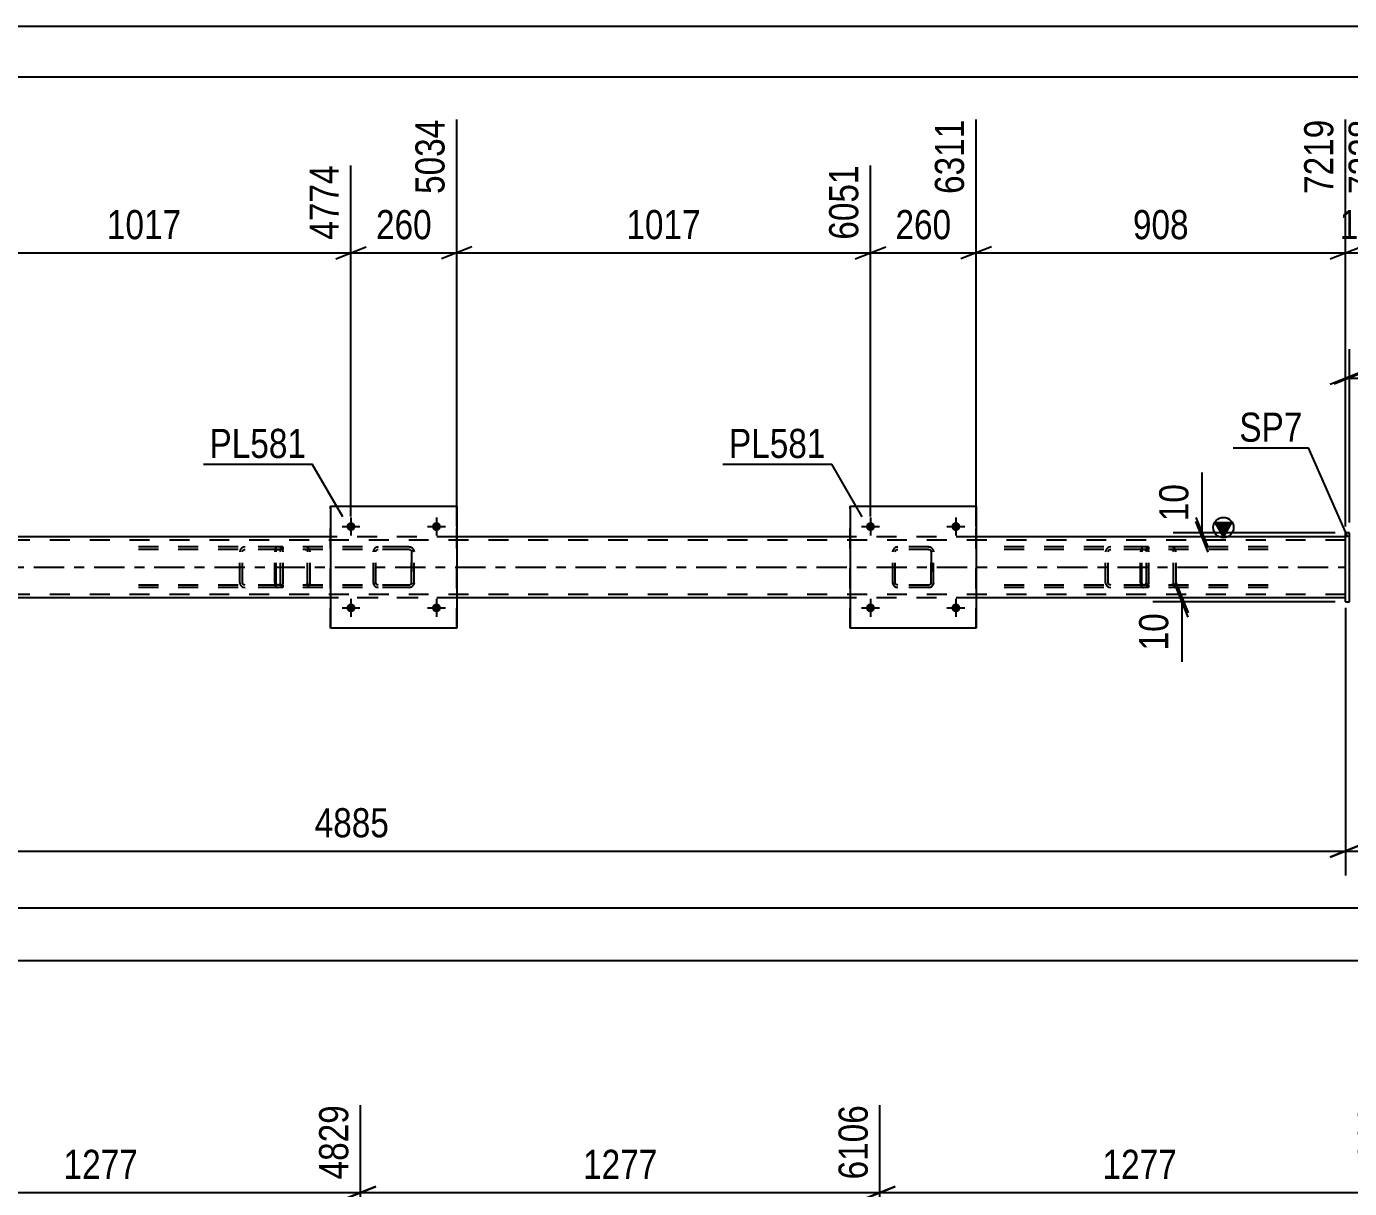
# Model space of a CAD drawing. Header units: millimetres. Extents: x -126 to 715, y -436 to 158.
# Drawn here: x 137.4 to 267.5, y 43.7 to 158.1 of the extents above; entities that cross this region are included whole.
import ezdxf

# ---------------------------------------------------------------- set-up
doc = ezdxf.new("R2010")
doc.units = ezdxf.units.MM
doc.linetypes.add('DXK_LINE_DOT2', pattern=[3.9198, 1.9599, -1.9599])
doc.linetypes.add('DXK_LINE_DOT3', pattern=[5.9187, 2.979, -0.9799, 0.9799, -0.9799])
doc.styles.add('Arial Narrow', font='ARIALN.TTF', dxfattribs={"height": 0.2})

# ---------------------------------------------------------------- blocks, each defined once
blk = doc.blocks.new('Unknown-232816294-1134')
at = {"color": 5, "linetype": 'Continuous'}
for p, q in [((714.67, 158.06), (-126.33, 158.06)), ((709.67, 153.06), (-121.33, 153.06))]:
    blk.add_line(p, q, dxfattribs=at)
blk = doc.blocks.new('Part-232816294-23059 - 23056')
at = {"color": 7, "linetype": 'DXK_LINE_DOT2'}
for p, q in [((162.12, 106.85), (147.71, 106.85)), ((158.88, 106.85), (158.69, 106.82)), ((162.31, 106.82), (162.12, 106.85)), ((162.12, 106.61), (147.71, 106.61)), ((158.41, 106.56), (158.37, 106.37)), ((158.37, 103.33), (158.37, 106.37)), ((158.63, 106.37), (158.64, 106.46)), ((158.63, 103.33), (158.63, 106.37)), ((158.64, 106.46), (158.7, 106.54)), ((158.7, 106.54), (158.78, 106.59)), ((158.78, 106.59), (158.88, 106.61)), ((162.12, 106.61), (162.21, 106.59)), ((162.21, 106.59), (162.3, 106.54)), ((162.3, 106.54), (162.35, 106.46)), ((162.35, 106.46), (162.37, 106.37)), ((162.37, 103.33), (162.37, 106.37)), ((162.63, 106.37), (162.59, 106.56)), ((162.63, 103.33), (162.63, 106.37)), ((162.12, 103.09), (147.71, 103.09)), ((162.12, 102.85), (147.71, 102.85)), ((158.37, 103.33), (158.41, 103.15)), ((158.64, 103.24), (158.63, 103.33)), ((158.7, 103.16), (158.64, 103.24)), ((158.69, 102.89), (158.88, 102.85)), ((158.78, 103.11), (158.7, 103.16)), ((158.88, 103.09), (158.78, 103.11)), ((162.21, 103.11), (162.12, 103.09)), ((162.12, 102.85), (162.31, 102.89)), ((162.3, 103.16), (162.21, 103.11)), ((162.35, 103.24), (162.3, 103.16)), ((162.37, 103.33), (162.35, 103.24)), ((162.59, 103.15), (162.63, 103.33))]:
    blk.add_line(p, q, dxfattribs=at)
for centre, start, end in [((158.86, 106.35), 110.7583, 155.68), ((162.14, 106.35), 24.32, 69.2417), ((158.86, 103.35), 204.32, 249.2417), ((162.14, 103.35), 290.7583, 335.68)]:
    blk.add_arc(centre, 0.496, start, end, dxfattribs=at)
blk = doc.blocks.new('Part-232816294-23060 - 23056')
at = {"color": 7, "linetype": 'DXK_LINE_DOT2'}
for p, q in [((247.25, 106.85), (232.84, 106.85)), ((244.01, 106.85), (243.82, 106.82)), ((247.45, 106.82), (247.25, 106.85)), ((247.25, 106.61), (232.84, 106.61)), ((243.54, 106.56), (243.5, 106.37)), ((243.5, 103.33), (243.5, 106.37)), ((243.76, 106.37), (243.78, 106.46)), ((243.76, 103.33), (243.76, 106.37)), ((243.78, 106.46), (243.83, 106.54)), ((243.83, 106.54), (243.92, 106.59)), ((243.92, 106.59), (244.01, 106.61)), ((247.25, 106.61), (247.35, 106.59)), ((247.35, 106.59), (247.43, 106.54)), ((247.43, 106.54), (247.49, 106.46)), ((247.49, 106.46), (247.51, 106.37)), ((247.51, 103.33), (247.51, 106.37)), ((247.76, 106.37), (247.72, 106.56)), ((247.76, 103.33), (247.76, 106.37)), ((247.25, 103.09), (232.84, 103.09)), ((247.25, 102.85), (232.84, 102.85)), ((243.5, 103.33), (243.54, 103.15)), ((243.78, 103.24), (243.76, 103.33)), ((243.83, 103.16), (243.78, 103.24)), ((243.82, 102.89), (244.01, 102.85)), ((243.92, 103.11), (243.83, 103.16)), ((244.01, 103.09), (243.92, 103.11)), ((247.35, 103.11), (247.25, 103.09)), ((247.25, 102.85), (247.45, 102.89)), ((247.43, 103.16), (247.35, 103.11)), ((247.49, 103.24), (247.43, 103.16)), ((247.51, 103.33), (247.49, 103.24)), ((247.72, 103.15), (247.76, 103.33))]:
    blk.add_line(p, q, dxfattribs=at)
for centre, start, end in [((244, 106.35), 110.7583, 155.68), ((247.27, 106.35), 24.32, 69.2417), ((244, 103.35), 204.32, 249.2417), ((247.27, 103.35), 290.7583, 335.68)]:
    blk.add_arc(centre, 0.496, start, end, dxfattribs=at)
blk = doc.blocks.new('Part-232816294-23068 - 23056')
at = {"color": 7, "linetype": 'DXK_LINE_DOT2'}
for p, q in [((161.89, 106.71), (161.83, 106.56)), ((161.97, 106.82), (161.89, 106.71)), ((162.08, 106.85), (161.97, 106.82)), ((174.36, 106.85), (162.08, 106.85)), ((162.63, 106.61), (162.63, 106.85)), ((164.99, 106.82), (164.79, 106.85)), ((161.83, 106.56), (161.81, 106.37)), ((161.81, 103.33), (161.81, 106.37)), ((161.94, 106.37), (161.95, 106.46)), ((161.94, 103.33), (161.94, 106.37)), ((161.95, 106.46), (161.98, 106.54)), ((161.98, 106.54), (162.03, 106.59)), ((162.03, 106.59), (162.08, 106.61)), ((174.36, 106.61), (162.08, 106.61)), ((164.79, 106.61), (164.89, 106.59)), ((164.89, 106.59), (164.97, 106.54)), ((164.97, 106.54), (165.03, 106.46)), ((165.03, 106.46), (165.04, 106.37)), ((165.04, 103.33), (165.04, 106.37)), ((165.3, 106.37), (165.26, 106.56)), ((165.3, 103.33), (165.3, 106.37)), ((161.81, 103.33), (161.83, 103.15)), ((161.83, 103.15), (161.89, 102.99)), ((161.89, 102.99), (161.97, 102.89)), ((161.95, 103.24), (161.94, 103.33)), ((161.98, 103.16), (161.95, 103.24)), ((161.97, 102.89), (162.08, 102.85)), ((162.03, 103.11), (161.98, 103.16)), ((162.08, 103.09), (162.03, 103.11)), ((174.36, 103.09), (162.08, 103.09)), ((174.36, 102.85), (162.08, 102.85)), ((162.63, 102.85), (162.63, 103.09)), ((164.89, 103.11), (164.79, 103.09)), ((164.79, 102.85), (164.99, 102.89)), ((164.97, 103.16), (164.89, 103.11)), ((165.03, 103.24), (164.97, 103.16)), ((165.04, 103.33), (165.03, 103.24)), ((165.26, 103.15), (165.3, 103.33))]:
    blk.add_line(p, q, dxfattribs=at)
for centre, start, end in [((164.81, 106.36), 23.8494, 68.8059), ((164.81, 103.35), 291.1941, 336.1506)]:
    blk.add_arc(centre, 0.492, start, end, dxfattribs=at)
blk = doc.blocks.new('Part-232816294-23069 - 23056')
at = {"color": 7, "linetype": 'DXK_LINE_DOT2'}
for p, q in [((247.02, 106.71), (246.96, 106.56)), ((247.11, 106.82), (247.02, 106.71)), ((247.21, 106.85), (247.11, 106.82)), ((259.49, 106.85), (247.21, 106.85)), ((247.76, 106.61), (247.76, 106.85)), ((250.12, 106.82), (249.93, 106.85)), ((246.96, 106.56), (246.94, 106.37)), ((246.94, 103.33), (246.94, 106.37)), ((247.08, 106.37), (247.09, 106.46)), ((247.08, 103.33), (247.08, 106.37)), ((247.09, 106.46), (247.12, 106.54)), ((247.12, 106.54), (247.16, 106.59)), ((247.16, 106.59), (247.21, 106.61)), ((259.49, 106.61), (247.21, 106.61)), ((249.93, 106.61), (250.02, 106.59)), ((250.02, 106.59), (250.11, 106.54)), ((250.11, 106.54), (250.16, 106.46)), ((250.16, 106.46), (250.18, 106.37)), ((250.18, 103.33), (250.18, 106.37)), ((250.43, 106.37), (250.39, 106.56)), ((250.43, 103.33), (250.43, 106.37)), ((246.94, 103.33), (246.96, 103.15)), ((246.96, 103.15), (247.02, 102.99)), ((247.02, 102.99), (247.11, 102.89)), ((247.09, 103.24), (247.08, 103.33)), ((247.12, 103.16), (247.09, 103.24)), ((247.11, 102.89), (247.21, 102.85)), ((247.16, 103.11), (247.12, 103.16)), ((247.21, 103.09), (247.16, 103.11)), ((259.49, 103.09), (247.21, 103.09)), ((259.49, 102.85), (247.21, 102.85)), ((247.76, 102.85), (247.76, 103.09)), ((250.02, 103.11), (249.93, 103.09)), ((249.93, 102.85), (250.12, 102.89)), ((250.11, 103.16), (250.02, 103.11)), ((250.16, 103.24), (250.11, 103.16)), ((250.18, 103.33), (250.16, 103.24)), ((250.39, 103.15), (250.43, 103.33))]:
    blk.add_line(p, q, dxfattribs=at)
for centre, start, end in [((249.94, 106.36), 23.8494, 68.8059), ((249.94, 103.35), 291.1941, 336.1506)]:
    blk.add_arc(centre, 0.492, start, end, dxfattribs=at)
blk = doc.blocks.new('Part-232816294-70140 - 23056')
at = {"color": 7, "linetype": 'DXK_LINE_DOT2'}
for p, q in [((222.88, 106.82), (223.06, 106.85)), ((223.06, 106.85), (222.88, 106.82)), ((226.1, 106.85), (223.06, 106.85)), ((226.1, 106.85), (226.28, 106.82)), ((226.28, 106.82), (226.1, 106.85)), ((222.58, 106.37), (222.62, 106.56)), ((222.62, 106.56), (222.58, 106.37)), ((222.58, 103.33), (222.58, 106.37)), ((222.58, 103.33), (222.58, 106.37)), ((222.82, 106.37), (222.84, 106.46)), ((222.82, 103.33), (222.82, 106.37)), ((222.82, 103.33), (222.82, 106.37)), ((222.84, 106.46), (222.89, 106.54)), ((222.89, 106.54), (222.97, 106.59)), ((222.97, 106.59), (223.06, 106.61)), ((226.1, 106.61), (223.06, 106.61)), ((226.1, 106.61), (226.19, 106.59)), ((226.19, 106.59), (226.27, 106.54)), ((226.27, 106.54), (226.32, 106.46)), ((226.32, 106.46), (226.34, 106.37)), ((226.34, 103.33), (226.34, 106.37)), ((226.34, 106.37), (226.34, 103.33)), ((226.54, 106.56), (226.58, 106.37)), ((226.58, 106.37), (226.54, 106.56)), ((226.58, 103.33), (226.58, 106.37)), ((226.58, 103.33), (226.58, 106.37)), ((222.62, 103.15), (222.58, 103.33)), ((222.58, 103.33), (222.62, 103.15)), ((222.84, 103.24), (222.82, 103.33)), ((222.89, 103.16), (222.84, 103.24)), ((223.06, 102.85), (222.88, 102.89)), ((222.88, 102.89), (223.06, 102.85)), ((222.97, 103.11), (222.89, 103.16)), ((223.06, 103.09), (222.97, 103.11)), ((226.1, 103.09), (223.06, 103.09)), ((226.1, 102.85), (223.06, 102.85)), ((226.19, 103.11), (226.1, 103.09)), ((226.28, 102.89), (226.1, 102.85)), ((226.1, 102.85), (226.28, 102.89)), ((226.27, 103.16), (226.19, 103.11)), ((226.32, 103.24), (226.27, 103.16)), ((226.34, 103.33), (226.32, 103.24)), ((226.58, 103.33), (226.54, 103.15)), ((226.54, 103.15), (226.58, 103.33))]:
    blk.add_line(p, q, dxfattribs=at)
at = {"color": 7, "linetype": 'DXK_LINE_DOT3'}
blk.add_line((224.58, 104.85), (224.58, 104.85), dxfattribs=at)
at = {"color": 7, "linetype": 'DXK_LINE_DOT2'}
for centre, start, end in [((223.06, 106.37), 112.5, 157.5), ((223.06, 106.37), 112.5, 157.5), ((226.1, 106.37), 22.5, 67.5), ((226.1, 106.37), 22.5, 67.5), ((223.06, 103.33), 202.5, 247.5), ((223.06, 103.33), 202.5, 247.5), ((226.1, 103.33), 292.5, 337.5), ((226.1, 103.33), 292.5, 337.5)]:
    blk.add_arc(centre, 0.48, start, end, dxfattribs=at)
blk = doc.blocks.new('Part-232816294-23077 - 23056')
at = {"color": 2, "linetype": 'Continuous'}
for p, q in [((267.49, 108.25), (267.09, 108.25)), ((267.09, 101.45), (267.09, 108.25)), ((267.49, 101.45), (267.49, 108.25)), ((267.09, 101.45), (267.49, 101.45))]:
    blk.add_line(p, q, dxfattribs=at)
blk = doc.blocks.new('Part-232816294-23154 - 23056')
at = {"linetype": 'Continuous'}
blk.add_hatch(color=2, dxfattribs=at).paths.add_polyline_path([(255.09, 107.85), (254.29, 109.25), (255.89, 109.25)])
at = {"color": 2, "linetype": 'Continuous'}
for p, q in [((255.09, 107.85), (254.29, 109.25)), ((254.29, 109.25), (255.89, 109.25)), ((255.89, 109.25), (255.09, 107.85)), ((167.3, 107.85), (128.62, 107.85)), ((218.38, 107.85), (179.7, 107.85)), ((267.09, 107.85), (230.78, 107.85)), ((167.3, 101.85), (128.62, 101.85)), ((218.38, 101.85), (179.7, 101.85)), ((267.09, 101.85), (230.78, 101.85))]:
    blk.add_line(p, q, dxfattribs=at)
at = {"color": 7, "linetype": 'DXK_LINE_DOT2'}
for p, q in [((267.09, 107.53), (-21.68, 107.53)), ((179.7, 107.85), (167.3, 107.85)), ((230.78, 107.85), (218.38, 107.85)), ((267.09, 101.85), (267.09, 107.85)), ((267.09, 102.17), (-21.68, 102.17)), ((230.78, 101.85), (-15.8, 101.85)), ((179.7, 101.85), (167.3, 101.85))]:
    blk.add_line(p, q, dxfattribs=at)
at = {"color": 7, "linetype": 'DXK_LINE_DOT3'}
blk.add_line((-21.68, 104.85), (267.09, 104.85), dxfattribs=at)
at = {"color": 2, "linetype": 'Continuous'}
blk.add_circle((255.09, 108.75), 1, dxfattribs=at)
blk = doc.blocks.new('Part-232816294-70138 - 23056')
at = {"color": 7, "linetype": 'DXK_LINE_DOT2'}
for p, q in [((171.8, 106.82), (171.98, 106.85)), ((171.98, 106.85), (171.8, 106.82)), ((175.02, 106.85), (171.98, 106.85)), ((175.02, 106.85), (175.2, 106.82)), ((175.2, 106.82), (175.02, 106.85)), ((171.5, 106.37), (171.54, 106.56)), ((171.54, 106.56), (171.5, 106.37)), ((171.5, 103.33), (171.5, 106.37)), ((171.5, 103.33), (171.5, 106.37)), ((171.74, 106.37), (171.76, 106.46)), ((171.74, 103.33), (171.74, 106.37)), ((171.74, 103.33), (171.74, 106.37)), ((171.76, 106.46), (171.81, 106.54)), ((171.81, 106.54), (171.89, 106.59)), ((171.89, 106.59), (171.98, 106.61)), ((175.02, 106.61), (171.98, 106.61)), ((175.02, 106.61), (175.11, 106.59)), ((175.11, 106.59), (175.19, 106.54)), ((175.19, 106.54), (175.24, 106.46)), ((175.24, 106.46), (175.26, 106.37)), ((175.26, 103.33), (175.26, 106.37)), ((175.26, 106.37), (175.26, 103.33)), ((175.46, 106.56), (175.5, 106.37)), ((175.5, 106.37), (175.46, 106.56)), ((175.5, 103.33), (175.5, 106.37)), ((175.5, 103.33), (175.5, 106.37)), ((171.54, 103.15), (171.5, 103.33)), ((171.5, 103.33), (171.54, 103.15)), ((171.76, 103.24), (171.74, 103.33)), ((171.81, 103.16), (171.76, 103.24)), ((171.98, 102.85), (171.8, 102.89)), ((171.8, 102.89), (171.98, 102.85)), ((171.89, 103.11), (171.81, 103.16)), ((171.98, 103.09), (171.89, 103.11)), ((175.02, 103.09), (171.98, 103.09)), ((175.02, 102.85), (171.98, 102.85)), ((175.11, 103.11), (175.02, 103.09)), ((175.2, 102.89), (175.02, 102.85)), ((175.02, 102.85), (175.2, 102.89)), ((175.19, 103.16), (175.11, 103.11)), ((175.24, 103.24), (175.19, 103.16)), ((175.26, 103.33), (175.24, 103.24)), ((175.5, 103.33), (175.46, 103.15)), ((175.46, 103.15), (175.5, 103.33))]:
    blk.add_line(p, q, dxfattribs=at)
at = {"color": 7, "linetype": 'DXK_LINE_DOT3'}
blk.add_line((173.5, 104.85), (173.5, 104.85), dxfattribs=at)
at = {"color": 7, "linetype": 'DXK_LINE_DOT2'}
for centre, start, end in [((171.98, 106.37), 112.5, 157.5), ((171.98, 106.37), 112.5, 157.5), ((175.02, 106.37), 22.5, 67.5), ((175.02, 106.37), 22.5, 67.5), ((171.98, 103.33), 202.5, 247.5), ((171.98, 103.33), 202.5, 247.5), ((175.02, 103.33), 292.5, 337.5), ((175.02, 103.33), 292.5, 337.5)]:
    blk.add_arc(centre, 0.48, start, end, dxfattribs=at)
blk = doc.blocks.new('Part-232816294-70139 - 23056')
at = {"color": 2, "linetype": 'Continuous'}
for p, q in [((167.3, 110.85), (167.3, 98.85)), ((167.3, 110.85), (179.7, 110.85)), ((179.7, 110.85), (179.7, 98.85)), ((179.7, 98.85), (167.3, 98.85))]:
    blk.add_line(p, q, dxfattribs=at)
at = {"color": 7, "linetype": 'DXK_LINE_DOT2'}
for p, q in [((167.3, 98.85), (167.3, 110.85)), ((179.7, 98.85), (179.7, 110.85))]:
    blk.add_line(p, q, dxfattribs=at)
blk = doc.blocks.new('Part-232816294-70141 - 23056')
at = {"color": 2, "linetype": 'Continuous'}
for p, q in [((218.38, 110.85), (218.38, 98.85)), ((218.38, 110.85), (230.78, 110.85)), ((230.78, 110.85), (230.78, 98.85)), ((230.78, 98.85), (218.38, 98.85))]:
    blk.add_line(p, q, dxfattribs=at)
at = {"color": 7, "linetype": 'DXK_LINE_DOT2'}
for p, q in [((218.38, 98.85), (218.38, 110.85)), ((230.78, 98.85), (230.78, 110.85))]:
    blk.add_line(p, q, dxfattribs=at)
blk = doc.blocks.new('Bolt-232816294-70164 - 23056')
at = {"linetype": 'Continuous'}
for points in [[(169.74, 100.85, -1), (168.86, 100.85, -1)], [(178.14, 100.85, -1), (177.26, 100.85, -1)]]:
    blk.add_hatch(color=1, dxfattribs=at).paths.add_polyline_path(points)
at = {"color": 1, "linetype": 'Continuous'}
for p, q in [((169.3, 101.73), (169.3, 99.97)), ((177.7, 101.73), (177.7, 99.97)), ((168.42, 100.85), (170.18, 100.85)), ((176.82, 100.85), (178.58, 100.85))]:
    blk.add_line(p, q, dxfattribs=at)
blk = doc.blocks.new('Bolt-232816294-70165 - 23056')
at = {"linetype": 'Continuous'}
for points in [[(169.74, 108.85, -1), (168.86, 108.85, -1)], [(178.14, 108.85, -1), (177.26, 108.85, -1)]]:
    blk.add_hatch(color=1, dxfattribs=at).paths.add_polyline_path(points)
at = {"color": 1, "linetype": 'Continuous'}
for p, q in [((169.3, 109.73), (169.3, 107.97)), ((177.7, 109.73), (177.7, 107.97)), ((168.42, 108.85), (170.18, 108.85)), ((176.82, 108.85), (178.58, 108.85))]:
    blk.add_line(p, q, dxfattribs=at)
blk = doc.blocks.new('Bolt-232816294-70166 - 23056')
at = {"linetype": 'Continuous'}
for points in [[(220.82, 100.85, -1), (219.94, 100.85, -1)], [(229.22, 100.85, -1), (228.34, 100.85, -1)]]:
    blk.add_hatch(color=1, dxfattribs=at).paths.add_polyline_path(points)
at = {"color": 1, "linetype": 'Continuous'}
for p, q in [((220.38, 101.73), (220.38, 99.97)), ((228.78, 101.73), (228.78, 99.97)), ((219.5, 100.85), (221.26, 100.85)), ((227.9, 100.85), (229.66, 100.85))]:
    blk.add_line(p, q, dxfattribs=at)
blk = doc.blocks.new('Bolt-232816294-70167 - 23056')
at = {"linetype": 'Continuous'}
for points in [[(220.82, 108.85, -1), (219.94, 108.85, -1)], [(229.22, 108.85, -1), (228.34, 108.85, -1)]]:
    blk.add_hatch(color=1, dxfattribs=at).paths.add_polyline_path(points)
at = {"color": 1, "linetype": 'Continuous'}
for p, q in [((220.38, 109.73), (220.38, 107.97)), ((228.78, 109.73), (228.78, 107.97)), ((219.5, 108.85), (221.26, 108.85)), ((227.9, 108.85), (229.66, 108.85))]:
    blk.add_line(p, q, dxfattribs=at)
blk = doc.blocks.new('StraightDimension-232816294-82222 - 23056')
at = {"color": 7, "linetype": 'Continuous'}
for p, q in [((128.62, 108.85), (128.62, 148.89)), ((169.3, 109.85), (169.3, 144.39)), ((130.12, 136.38), (127.12, 135.18)), ((128.62, 135.78), (169.3, 135.78)), ((167.8, 135.18), (170.8, 136.38))]:
    blk.add_line(p, q, dxfattribs=at)
at = {"color": 0}
blk.add_wipeout([(153.22, 136.53), (153.22, 140.73), (144.7, 140.73), (144.7, 136.53)], dxfattribs=at)
at = {"color": 3, "style": 'Arial Narrow'}
blk.add_text('1017', height=2.863, dxfattribs=at).set_placement((145.3, 137.13))
at = {"color": 0, "linetype": 'Continuous'}
blk.add_wipeout([(168.7, 144.99), (164.5, 144.99), (164.5, 136.48), (168.7, 136.48)], dxfattribs=at)
at = {"color": 3, "linetype": 'Continuous', "style": 'Arial Narrow'}
blk.add_text('4774', height=2.863, rotation=90.0002, dxfattribs=at).set_placement((168.1, 137.08))
blk = doc.blocks.new('StraightDimension-232816294-28372 - 23056')
at = {"color": 7, "linetype": 'Continuous'}
for p, q in [((267.09, 109.25), (267.09, 126.32)), ((267.49, 109.25), (267.49, 126.32)), ((265.59, 122.87), (268.59, 124.07)), ((268.99, 124.07), (265.99, 122.87)), ((267.09, 123.47), (267.49, 123.47)), ((267.49, 123.47), (273.39, 123.47)), ((267.49, 123.47), (273.39, 123.47))]:
    blk.add_line(p, q, dxfattribs=at)
at = {"color": 0}
blk.add_wipeout([(272.87, 124.22), (272.87, 128.42), (268.01, 128.42), (268.01, 124.22)], dxfattribs=at)
at = {"color": 3, "style": 'Arial Narrow'}
blk.add_text('10', height=2.863, dxfattribs=at).set_placement((268.61, 124.82))
blk = doc.blocks.new('StraightDimension-232816294-49090 - 23056')
at = {"color": 7, "linetype": 'Continuous'}
for p, q in [((250.41, 103.35), (251.61, 100.35)), ((251.61, 99.95), (250.41, 102.95)), ((266.09, 101.85), (248.16, 101.85)), ((251.01, 101.45), (251.01, 101.85)), ((266.09, 101.45), (248.16, 101.45)), ((251.01, 101.45), (251.01, 95.55)), ((251.01, 101.45), (251.01, 95.55))]:
    blk.add_line(p, q, dxfattribs=at)
at = {"color": 0}
blk.add_wipeout([(250.26, 100.93), (246.06, 100.93), (246.06, 96.07), (250.26, 96.07)], dxfattribs=at)
at = {"color": 3, "style": 'Arial Narrow'}
blk.add_text('10', height=2.863, rotation=90.0002, dxfattribs=at).set_placement((249.66, 96.67))
blk = doc.blocks.new('StraightDimension-232816294-27312 - 23056')
at = {"color": 7, "linetype": 'Continuous'}
blk.add_line((-22.48, 66.16), (650.69, 66.16), dxfattribs=at)
blk = doc.blocks.new('StraightDimension-232816294-27545 - 23056')
at = {"color": 7, "linetype": 'Continuous'}
blk.add_line((-21.68, 71.33), (650.05, 71.33), dxfattribs=at)
blk = doc.blocks.new('StraightDimension-232816294-49079 - 23056')
at = {"color": 7, "linetype": 'Continuous'}
for p, q in [((252.99, 108.25), (252.99, 114.16)), ((252.99, 108.25), (252.99, 114.16)), ((252.39, 109.75), (253.59, 106.75)), ((253.59, 106.35), (252.39, 109.35)), ((266.09, 108.25), (250.14, 108.25)), ((252.99, 107.85), (252.99, 108.25)), ((266.09, 107.85), (250.14, 107.85))]:
    blk.add_line(p, q, dxfattribs=at)
at = {"color": 0}
blk.add_wipeout([(252.24, 113.63), (248.04, 113.63), (248.04, 108.78), (252.24, 108.78)], dxfattribs=at)
at = {"color": 3, "style": 'Arial Narrow'}
blk.add_text('10', height=2.863, rotation=90.0002, dxfattribs=at).set_placement((251.64, 109.38))
blk = doc.blocks.new('StraightDimension-232816294-49140 - 23056')
at = {"color": 7, "linetype": 'Continuous'}
for p, q in [((267.09, 100.85), (267.09, 74.53)), ((268.59, 77.53), (265.59, 76.33)), ((267.09, 76.93), (650.05, 76.93))]:
    blk.add_line(p, q, dxfattribs=at)
blk = doc.blocks.new('StraightDimension-232816294-49141 - 23056')
at = {"color": 7, "linetype": 'Continuous'}
for p, q in [((267.09, 100.85), (267.09, 74.53)), ((71.69, 96.74), (71.69, 74.53)), ((73.19, 77.53), (70.19, 76.33)), ((71.69, 76.93), (267.09, 76.93)), ((265.59, 76.33), (268.59, 77.53))]:
    blk.add_line(p, q, dxfattribs=at)
at = {"color": 0}
blk.add_wipeout([(173.64, 77.68), (173.64, 81.88), (165.13, 81.88), (165.13, 77.68)], dxfattribs=at)
at = {"color": 3, "style": 'Arial Narrow'}
blk.add_text('4885', height=2.863, dxfattribs=at).set_placement((165.73, 78.28))
blk = doc.blocks.new('StraightDimension-232816294-82217 - 23056')
at = {"color": 7, "linetype": 'Continuous'}
for p, q in [((267.09, 108.85), (267.09, 148.89)), ((271.46, 109.85), (271.46, 148.89)), ((265.59, 135.18), (268.59, 136.38)), ((267.09, 135.78), (271.46, 135.78)), ((272.96, 136.38), (269.96, 135.18))]:
    blk.add_line(p, q, dxfattribs=at)
at = {"color": 0}
blk.add_wipeout([(272.62, 136.53), (272.62, 140.73), (265.93, 140.73), (265.93, 136.53)], dxfattribs=at)
at = {"color": 3, "style": 'Arial Narrow'}
blk.add_text('109', height=2.863, dxfattribs=at).set_placement((266.53, 137.13))
at = {"color": 0, "linetype": 'Continuous'}
blk.add_wipeout([(270.86, 149.49), (266.66, 149.49), (266.66, 140.98), (270.86, 140.98)], dxfattribs=at)
at = {"color": 3, "linetype": 'Continuous', "style": 'Arial Narrow'}
blk.add_text('7328', height=2.863, rotation=90.0002, dxfattribs=at).set_placement((270.26, 141.58))
blk = doc.blocks.new('StraightDimension-232816294-82218 - 23056')
at = {"color": 7, "linetype": 'Continuous'}
for p, q in [((230.78, 108.85), (230.78, 148.89)), ((267.09, 108.85), (267.09, 148.89)), ((232.28, 136.38), (229.28, 135.18)), ((230.78, 135.78), (267.09, 135.78)), ((265.59, 135.18), (268.59, 136.38))]:
    blk.add_line(p, q, dxfattribs=at)
at = {"color": 0}
blk.add_wipeout([(252.28, 136.53), (252.28, 140.73), (245.59, 140.73), (245.59, 136.53)], dxfattribs=at)
at = {"color": 3, "style": 'Arial Narrow'}
blk.add_text('908', height=2.863, dxfattribs=at).set_placement((246.19, 137.13))
at = {"color": 0, "linetype": 'Continuous'}
blk.add_wipeout([(266.49, 149.49), (262.29, 149.49), (262.29, 140.98), (266.49, 140.98)], dxfattribs=at)
at = {"color": 3, "linetype": 'Continuous', "style": 'Arial Narrow'}
blk.add_text('7219', height=2.863, rotation=90.0002, dxfattribs=at).set_placement((265.89, 141.58))
blk = doc.blocks.new('StraightDimension-232816294-82219 - 23056')
at = {"color": 7, "linetype": 'Continuous'}
for p, q in [((230.78, 108.85), (230.78, 148.89)), ((220.38, 109.85), (220.38, 144.39)), ((218.88, 135.18), (221.88, 136.38)), ((220.38, 135.78), (230.78, 135.78)), ((232.28, 136.38), (229.28, 135.18))]:
    blk.add_line(p, q, dxfattribs=at)
at = {"color": 0}
blk.add_wipeout([(228.92, 136.53), (228.92, 140.73), (222.24, 140.73), (222.24, 136.53)], dxfattribs=at)
at = {"color": 3, "style": 'Arial Narrow'}
blk.add_text('260', height=2.863, dxfattribs=at).set_placement((222.84, 137.13))
at = {"color": 0, "linetype": 'Continuous'}
blk.add_wipeout([(230.18, 149.49), (225.98, 149.49), (225.98, 140.98), (230.18, 140.98)], dxfattribs=at)
at = {"color": 3, "linetype": 'Continuous', "style": 'Arial Narrow'}
blk.add_text('6311', height=2.863, rotation=90.0002, dxfattribs=at).set_placement((229.58, 141.58))
blk = doc.blocks.new('StraightDimension-232816294-82220 - 23056')
at = {"color": 7, "linetype": 'Continuous'}
for p, q in [((179.7, 108.85), (179.7, 148.89)), ((220.38, 109.85), (220.38, 144.39)), ((181.2, 136.38), (178.2, 135.18)), ((179.7, 135.78), (220.38, 135.78)), ((218.88, 135.18), (221.88, 136.38))]:
    blk.add_line(p, q, dxfattribs=at)
at = {"color": 0}
blk.add_wipeout([(204.3, 136.53), (204.3, 140.73), (195.78, 140.73), (195.78, 136.53)], dxfattribs=at)
at = {"color": 3, "style": 'Arial Narrow'}
blk.add_text('1017', height=2.863, dxfattribs=at).set_placement((196.38, 137.13))
at = {"color": 0, "linetype": 'Continuous'}
blk.add_wipeout([(219.78, 144.99), (215.58, 144.99), (215.58, 136.48), (219.78, 136.48)], dxfattribs=at)
at = {"color": 3, "linetype": 'Continuous', "style": 'Arial Narrow'}
blk.add_text('6051', height=2.863, rotation=90.0002, dxfattribs=at).set_placement((219.18, 137.08))
blk = doc.blocks.new('StraightDimension-232816294-82221 - 23056')
at = {"color": 7, "linetype": 'Continuous'}
for p, q in [((179.7, 108.85), (179.7, 148.89)), ((169.3, 109.85), (169.3, 144.39)), ((167.8, 135.18), (170.8, 136.38)), ((169.3, 135.78), (179.7, 135.78)), ((181.2, 136.38), (178.2, 135.18))]:
    blk.add_line(p, q, dxfattribs=at)
at = {"color": 0}
blk.add_wipeout([(177.84, 136.53), (177.84, 140.73), (171.16, 140.73), (171.16, 136.53)], dxfattribs=at)
at = {"color": 3, "style": 'Arial Narrow'}
blk.add_text('260', height=2.863, dxfattribs=at).set_placement((171.76, 137.13))
at = {"color": 0, "linetype": 'Continuous'}
blk.add_wipeout([(179.1, 149.49), (174.9, 149.49), (174.9, 140.98), (179.1, 140.98)], dxfattribs=at)
at = {"color": 3, "linetype": 'Continuous', "style": 'Arial Narrow'}
blk.add_text('5034', height=2.863, rotation=90.0002, dxfattribs=at).set_placement((178.5, 141.58))
blk = doc.blocks.new('StraightDimension-232816294-84327 - 1357')
at = {"color": 7, "linetype": 'Continuous'}
for p, q in [((119.15, 11.84), (119.15, 51.93)), ((170.23, 11.84), (170.23, 51.93)), ((120.65, 43.92), (117.65, 42.72)), ((119.15, 43.32), (170.23, 43.32)), ((168.73, 42.72), (171.73, 43.92))]:
    blk.add_line(p, q, dxfattribs=at)
at = {"color": 0}
blk.add_wipeout([(148.95, 44.07), (148.95, 48.27), (140.44, 48.27), (140.44, 44.07)], dxfattribs=at)
at = {"color": 3, "style": 'Arial Narrow'}
blk.add_text('1277', height=2.863, dxfattribs=at).set_placement((141.04, 44.67))
at = {"color": 0, "linetype": 'Continuous'}
blk.add_wipeout([(169.63, 52.53), (165.43, 52.53), (165.43, 44.02), (169.63, 44.02)], dxfattribs=at)
at = {"color": 3, "linetype": 'Continuous', "style": 'Arial Narrow'}
blk.add_text('4829', height=2.863, rotation=90.0002, dxfattribs=at).set_placement((169.03, 44.62))
blk = doc.blocks.new('StraightDimension-232816294-84326 - 1357')
at = {"color": 7, "linetype": 'Continuous'}
for p, q in [((170.23, 11.84), (170.23, 51.93)), ((221.31, 11.84), (221.31, 51.93)), ((171.73, 43.92), (168.73, 42.72)), ((170.23, 43.32), (221.31, 43.32)), ((219.81, 42.72), (222.81, 43.92))]:
    blk.add_line(p, q, dxfattribs=at)
at = {"color": 0}
blk.add_wipeout([(200.03, 44.07), (200.03, 48.27), (191.52, 48.27), (191.52, 44.07)], dxfattribs=at)
at = {"color": 3, "style": 'Arial Narrow'}
blk.add_text('1277', height=2.863, dxfattribs=at).set_placement((192.12, 44.67))
at = {"color": 0, "linetype": 'Continuous'}
blk.add_wipeout([(220.71, 52.53), (216.51, 52.53), (216.51, 44.02), (220.71, 44.02)], dxfattribs=at)
at = {"color": 3, "linetype": 'Continuous', "style": 'Arial Narrow'}
blk.add_text('6106', height=2.863, rotation=90.0002, dxfattribs=at).set_placement((220.11, 44.62))
blk = doc.blocks.new('StraightDimension-232816294-84325 - 1357')
at = {"color": 7, "linetype": 'Continuous'}
for p, q in [((221.31, 11.84), (221.31, 51.93)), ((272.39, 11.84), (272.39, 51.93)), ((222.81, 43.92), (219.81, 42.72)), ((221.31, 43.32), (272.39, 43.32)), ((270.89, 42.72), (273.89, 43.92))]:
    blk.add_line(p, q, dxfattribs=at)
at = {"color": 0}
blk.add_wipeout([(251.11, 44.07), (251.11, 48.27), (242.6, 48.27), (242.6, 44.07)], dxfattribs=at)
at = {"color": 3, "style": 'Arial Narrow'}
blk.add_text('1277', height=2.863, dxfattribs=at).set_placement((243.2, 44.67))
at = {"color": 0, "linetype": 'Continuous'}
blk.add_wipeout([(271.79, 52.53), (267.59, 52.53), (267.59, 44.02), (271.79, 44.02)], dxfattribs=at)
at = {"color": 3, "linetype": 'Continuous', "style": 'Arial Narrow'}
blk.add_text('7383', height=2.863, rotation=90.0002, dxfattribs=at).set_placement((271.19, 44.62))
blk = doc.blocks.new('Mark-232816294-28272 - 23056')
at = {"color": 0}
blk.add_wipeout([(262.86, 117.2), (262.86, 120.2), (256.65, 120.2), (256.65, 117.2)], dxfattribs=at)
blk.add_wipeout([(262.86, 117.2), (262.86, 120.2), (256.65, 120.2), (256.65, 117.2)], dxfattribs=at)
at = {"color": 30, "linetype": 'Continuous'}
for p in [(256.05, 116.6), (267.33, 107.8)]:
    blk.add_line(p, (263.46, 116.6), dxfattribs=at)
at = {"color": 3, "style": 'Arial Narrow'}
blk.add_text('SP7', height=2.863, dxfattribs=at).set_placement((256.65, 117.2))
blk = doc.blocks.new('Mark-232816294-82984 - 23056')
at = {"color": 0}
blk.add_wipeout([(164.89, 115.6), (164.89, 118.6), (155.39, 118.6), (155.39, 115.6)], dxfattribs=at)
blk.add_wipeout([(164.89, 115.6), (164.89, 118.6), (155.39, 118.6), (155.39, 115.6)], dxfattribs=at)
at = {"color": 30, "linetype": 'Continuous'}
for p in [(154.79, 115), (168.49, 109.81)]:
    blk.add_line(p, (165.49, 115), dxfattribs=at)
at = {"color": 3, "style": 'Arial Narrow'}
blk.add_text('PL581', height=2.863, dxfattribs=at).set_placement((155.39, 115.6))
blk = doc.blocks.new('Mark-232816294-82987 - 23056')
at = {"color": 0}
blk.add_wipeout([(215.97, 115.6), (215.97, 118.6), (206.47, 118.6), (206.47, 115.6)], dxfattribs=at)
blk.add_wipeout([(215.97, 115.6), (215.97, 118.6), (206.47, 118.6), (206.47, 115.6)], dxfattribs=at)
at = {"color": 30, "linetype": 'Continuous'}
for p in [(205.87, 115), (219.57, 109.81)]:
    blk.add_line(p, (216.57, 115), dxfattribs=at)
at = {"color": 3, "style": 'Arial Narrow'}
blk.add_text('PL581', height=2.863, dxfattribs=at).set_placement((206.47, 115.6))

msp = doc.modelspace()

# ---------------------------------------------------------------- block references
for name in ['Unknown-232816294-1134', 'Part-232816294-70139 - 23056', 'Part-232816294-70141 - 23056', 'Part-232816294-23154 - 23056', 'Bolt-232816294-70165 - 23056', 'Bolt-232816294-70167 - 23056', 'Part-232816294-23077 - 23056', 'Part-232816294-23059 - 23056', 'Part-232816294-23068 - 23056', 'Part-232816294-70138 - 23056', 'Part-232816294-70140 - 23056', 'Part-232816294-23060 - 23056', 'Part-232816294-23069 - 23056', 'Bolt-232816294-70164 - 23056', 'Bolt-232816294-70166 - 23056']:
    msp.add_blockref(name, (0, 0))

# ---------------------------------------------------------------- next in the draw order: block references
for name in ['StraightDimension-232816294-82222 - 23056', 'StraightDimension-232816294-28372 - 23056', 'StraightDimension-232816294-49090 - 23056', 'StraightDimension-232816294-84327 - 1357']:
    msp.add_blockref(name, (0, 0))

# ---------------------------------------------------------------- next in the draw order: block references
for name in ['StraightDimension-232816294-49079 - 23056', 'StraightDimension-232816294-27312 - 23056', 'StraightDimension-232816294-84326 - 1357']:
    msp.add_blockref(name, (0, 0))

# ---------------------------------------------------------------- next in the draw order: block references
for name in ['StraightDimension-232816294-82217 - 23056', 'StraightDimension-232816294-27545 - 23056', 'StraightDimension-232816294-84325 - 1357']:
    msp.add_blockref(name, (0, 0))

# ---------------------------------------------------------------- next in the draw order: block references
for name in ['StraightDimension-232816294-82218 - 23056', 'StraightDimension-232816294-49140 - 23056']:
    msp.add_blockref(name, (0, 0))

# ---------------------------------------------------------------- next in the draw order: block references
for name in ['StraightDimension-232816294-82219 - 23056', 'Mark-232816294-28272 - 23056', 'StraightDimension-232816294-49141 - 23056']:
    msp.add_blockref(name, (0, 0))

# ---------------------------------------------------------------- next in the draw order: block references
msp.add_blockref('StraightDimension-232816294-82220 - 23056', (0, 0))

# ---------------------------------------------------------------- next in the draw order: block references
for name in ['StraightDimension-232816294-82221 - 23056', 'Mark-232816294-82987 - 23056']:
    msp.add_blockref(name, (0, 0))

# ---------------------------------------------------------------- next in the draw order: block references
msp.add_blockref('Mark-232816294-82984 - 23056', (0, 0))

doc.saveas('drawing.dxf')
